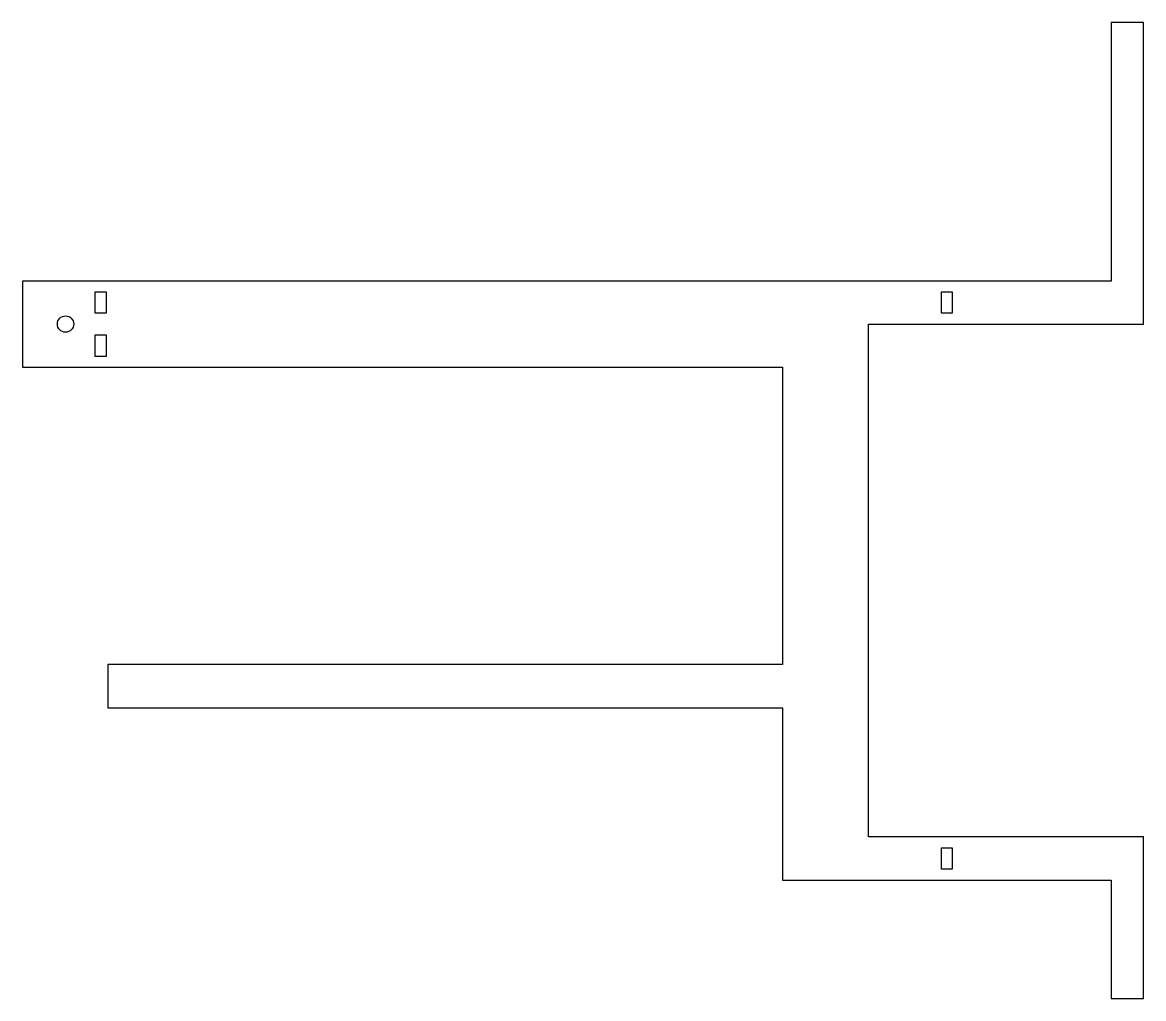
# Model space of a CAD drawing. Header units: inches. Extents: x 0 to 13, y -8.3 to 3.
import ezdxf

# ---------------------------------------------------------------- set-up
doc = ezdxf.new("R2010")
doc.units = ezdxf.units.IN
doc.header["$MEASUREMENT"] = 0

msp = doc.modelspace()

# ---------------------------------------------------------------- linework, layer by layer
for points in [[(9.815, -0.5), (13.005, -0.5), (13.005, 3), (12.63, 3), (12.63, 0), (0, 0), (0, -1), (8.815, -1), (8.815, -4.45), (0.99, -4.45), (0.99, -4.95), (8.815, -4.95), (8.815, -6.95), (12.63, -6.95), (12.63, -8.325), (13.005, -8.325), (13.005, -6.45), (9.815, -6.45)], [(0.845, -0.375), (0.845, -0.125), (0.97, -0.125), (0.97, -0.375)], [(10.66, -0.375), (10.66, -0.125), (10.785, -0.125), (10.785, -0.375)], [(0.97, -0.625), (0.97, -0.875), (0.845, -0.875), (0.845, -0.625)], [(10.66, -6.825), (10.66, -6.575), (10.785, -6.575), (10.785, -6.825)]]:
    msp.add_lwpolyline(points, close=True)
msp.add_circle((0.5, -0.5), 0.095)

doc.saveas('drawing.dxf')
